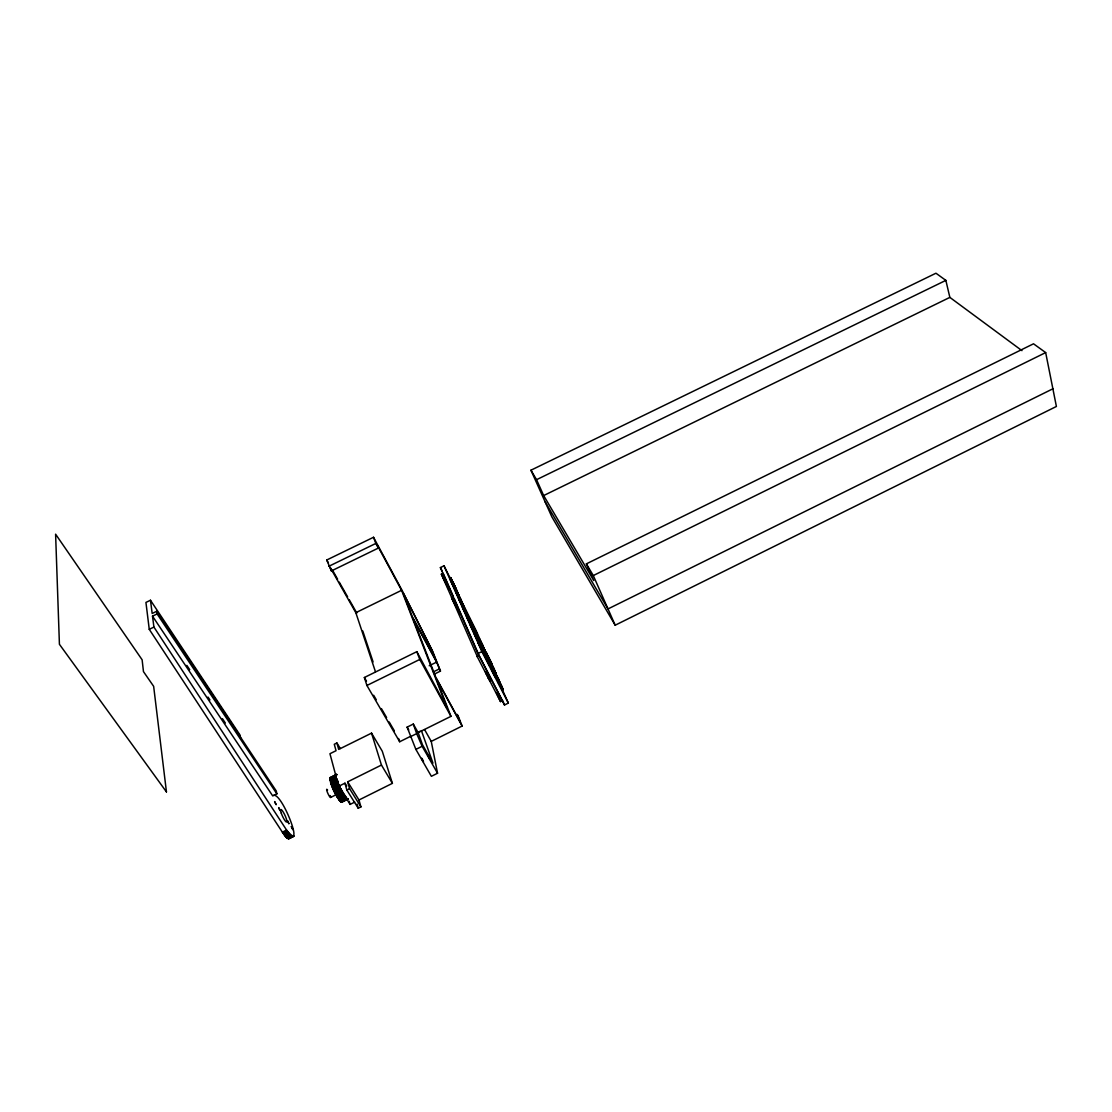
<?xml version="1.0" encoding="UTF-8"?>
<svg xmlns="http://www.w3.org/2000/svg" width="1112" height="1112" viewBox="0 0 1112 1112"><rect width="100%" height="100%" fill="white"/><g stroke="black" fill="none" stroke-linecap="round" stroke-linejoin="round"><path stroke-width="1.5" d="M342.01 801.238C337.978 802.558 327.776 780.235 330.959 777.83M289.857 837.809C287.202 840.741 284.019 833.903 282.392 832.179L149.258 629.322L145.936 602.426L150.468 600.244L152.177 613.476L156.764 611.252L157.126 613.935L152.511 616.159L153.915 627.071L286.604 830.08C305.661 854.377 282.476 793.078 273.649 795.344M332.238 786.726C342.232 787.338 337.575 772.548 330.431 781.736M332.405 787.157L338.479 783.626M332.585 787.588L338.826 784.474M332.766 788.019L339.021 784.905M332.961 788.45L339.202 785.35M333.155 788.881C341.301 783.988 342.246 786.309 333.544 789.756M347.514 799.167L338.687 786.295L344.956 783.182L346.708 785.976M344.956 783.182L346.847 790.062L358.231 808.243L360.927 806.895L349.585 788.7L347.681 781.833L381.444 765.056L371.533 733.142L338.687 749.405L336.908 742.983L334.281 744.275L336.046 750.711L329.944 753.727L336.241 777.121L330.014 780.207M333.35 789.325L339.591 786.226M421.378 730.584L432.971 763.138L422.435 744.692L418.168 732.613L413.303 724.065L407.117 727.137L415.874 749.405L431.373 776.315L437.544 773.243L431.247 741.398L462.119 726.053L458.394 716.601L457.199 714.418L460.173 721.966L435.723 677.055L412.983 618.355L436.613 662.113L440.463 671.092L434.5 674.039M487.167 655.482L475.88 630.101L444.008 565.813L440.394 567.579L477.924 653.55L504.5 704.994L508.337 703.076L493.38 669.549M333.753 790.201L339.994 787.101M415.874 749.405L422.143 746.291L437.544 773.243M333.947 790.632L340.202 787.532M334.156 791.077C341.217 783.849 345.693 792.8 335.643 794.065M334.364 791.508L340.62 788.408M334.573 791.939L340.828 788.839M334.795 792.383L341.036 789.27M335.004 792.8L341.245 789.701M335.212 793.231L341.467 790.118M335.435 793.648L341.676 790.549M335.866 794.468C342.524 787.143 347.986 796.373 337.575 797.512M336.338 794.607L330.556 797.485A4.462 0.695 64.8 0 1 328.04 793.773A4.462 0.695 64.8 0 1 326.706 789.451M336.088 794.885L342.329 791.772M336.297 795.275L342.538 792.175M346.847 790.062L349.585 788.7M336.519 795.664L342.76 792.564M336.727 796.053L342.969 792.953M336.936 796.428L343.191 793.329M337.158 796.804L343.399 793.69M337.367 797.165L343.608 794.051M337.784 797.846L344.025 794.746M337.978 798.18L344.22 795.08M338.187 798.499L344.428 795.4M338.382 798.819L344.623 795.706M338.576 799.111L344.817 796.011M338.771 799.403L344.998 796.303L350.099 804.407L354.742 802.099M338.965 799.681L345.193 796.581M339.146 799.945L345.373 796.845M339.327 800.195L345.554 797.096M339.507 800.432L345.735 797.332M339.674 800.654L345.901 797.554M339.841 800.862L346.068 797.763M340.008 801.071L346.221 797.971M340.161 801.252L346.374 798.152M340.314 801.418L346.527 798.319M340.453 801.571L346.819 798.624M340.731 801.849L346.944 798.75M340.856 801.961L347.194 798.958M341.106 802.141L348.195 798.638M341.315 802.252L348.167 798.763M341.579 802.322L348.042 799.125M282.392 832.179L286.604 830.08M282.754 832.707L286.952 830.608M283.101 833.222L287.299 831.123M283.449 833.708L287.647 831.623M283.782 834.181L287.98 832.096M284.116 834.625L288.314 832.54M284.45 835.056L288.647 832.971M284.769 835.473L288.967 833.388M285.089 835.863L289.287 833.764M285.395 836.224L289.593 834.139M285.701 836.558L289.885 834.473M360.927 806.895L358.981 799.987L392.397 783.348L382.278 751.226L371.533 733.142M285.993 836.877L290.176 834.792M286.284 837.169L290.468 835.098M286.562 837.447L290.746 835.362M286.826 837.697L291.01 835.612M287.091 837.92L291.261 835.835M287.341 838.114L291.511 836.029M287.577 838.281L291.747 836.196M287.813 838.434L291.983 836.349M288.036 838.545L292.206 836.474M288.244 838.643L293.929 835.946M288.62 838.754L293.86 836.127M288.967 838.768L293.665 836.419M490.559 663.141C489.016 660.973 488.098 654.273 486.25 658.777L489.516 665.129L491.782 663.989L490.114 660.75L489.072 661.279L489.475 662.154M493.019 670.856L490.17 665.032L492.032 664.545L490.378 666.046L490.058 665.323L492.199 664.976M490.392 665.476L492.032 664.545M492.13 664.767L490.823 665.532L490.142 663.892M491.851 667.436L491.671 664.503L495.507 672.371L493.742 673.246L494.159 674.303L491.212 668.145L492.936 667.228L492.241 665.685L493.631 668.354M490.781 666.283C493.186 665.713 487.237 657.998 490.448 663.447M490.17 665.032L488.432 661.626L490.92 666.491L492.282 665.893L493.172 667.714L491.379 668.604M490.962 666.644L492.38 666.797L487.876 657.804M1052.883 388.797L608.014 608.931L544.963 501.512M492.56 666.157L491.115 666.964C493.172 669.438 486.347 661.96 490.628 661.862L488.627 662.126M492.533 666.422L490.92 666.491M491.24 667.256L492.713 666.755M491.421 667.659L492.894 666.797M491.587 665.407L492.838 668.159L491.546 668.687L491.226 667.964L492.922 666.95M491.282 668.326L493.311 667.422L493.617 668.117M491.532 668.951L492.171 667.673M491.726 669.382C492.588 667.589 491.601 671.676 493.519 672.996C495.479 671.259 495.465 675.29 496.466 676.471M494.062 671.37C495.952 673.455 492.352 671.453 493.839 668.715M491.921 669.827L493.658 668.896L494.715 671.05M492.13 670.161C498.023 670.675 491.282 667.575 490.628 662.182L491.031 662.96L490.684 662.238M492.143 670.3L494.131 669.327M494.173 669.493L492.977 670.091L493.506 671.175M492.38 670.814L494.145 669.938L498.426 678.904L497.3 679.515L495.716 676.068M494.173 670.049L492.811 670.786L493.964 673.316L492.797 671.009M494.798 670.745C493.353 673.233 492.157 671.273 494.256 670.244M492.644 671.37L494.381 670.397M493.102 671.467L494.437 670.703L493.658 668.896M492.908 671.912L494.923 671.036M493.533 672.996L493.144 672.037L495.007 671.231M493.158 672.426L495.076 671.426M493.589 672.426L495.215 671.704M493.422 672.829L495.035 671.884M493.631 673.372L495.327 672.649L496.091 674.261L495.146 674.734L494.089 672.343M493.825 673.733L495.452 672.802L494.437 670.703M493.742 673.246L494.993 673.177L497.078 677.722L496.119 678.195L491.226 667.964M493.964 674.011L495.632 673.302M494.062 674.178L495.952 673.372L496.272 674.08L494.576 674.817L493.978 673.636M494.77 674.108L495.73 673.636L495.327 672.649M494.576 674.817L495.785 674.817M496.119 678.195L494.868 675.457L495.827 674.984M495.09 675.818L496.049 675.345M495.16 676.096L496.119 675.623M498.259 679.043L496.661 675.609L495.327 676.332L497.022 675.776L495.799 677.403M495.452 676.777L496.411 676.304M495.507 677.013L496.842 676.291L495.174 672.663L495.591 673.483M496.147 676.902L497.092 676.43M495.952 677.764L496.911 677.291M496.883 678.695L497.828 678.223L496.661 675.609M498.76 679.668L497.815 680.141L494.214 673.121L500.734 686.716L501.693 686.243L496.758 676.221M498.273 682.254L502.235 690.065L503.18 689.593L499.232 681.781L498.607 683.018L498.273 682.254L499.594 681.656L498.343 678.848M530.938 470.209L551.83 516.816L615.186 625.208L1056.4 406.464L1045.669 352.587L1033.521 343.803L586.371 563.867L593.766 580.575L543.657 495.563L536.554 479.689L530.938 470.209L935.957 273.218L945.853 280.377L949.856 297.39L1021.956 350.641M156.764 611.252L276.262 790.966L276.874 793.857L272.718 795.914L152.511 616.159M500.261 683.227L499.302 683.685L499.719 684.617L500.664 684.144L498.106 678.181L497.161 678.654L499.413 683.713L500.358 683.241M500.317 685.882L501.359 685.478M501.456 688.467L502.415 687.994M416.889 732.808L419.877 731.321M440.463 671.092L432.693 651.382L402.322 590.847L373.521 537.277L326.747 560.003L331.39 570.929L378.358 548.077L377.177 544.991L401.571 590.319L447.26 708.455L416.833 651.674L364.361 677.5L366.918 685.478L399.681 741.746L410.453 736.394M418.168 732.613L450.944 716.35L436.446 678.918L462.119 726.053M410.425 736.714L416.666 733.628L413.303 724.065M329.805 777.733L336.575 774.397M329.764 777.969L336.769 774.494M329.736 778.247L337.005 774.661L329.736 778.414M329.764 778.789L335.963 775.509L336.394 774.341M329.791 778.984L335.963 775.509M329.819 779.206L336.005 775.912M329.861 779.442L336.032 776.12M329.903 779.679L336.074 776.357M329.958 779.943L336.116 776.593M330.528 782.07L336.755 778.97M330.639 782.417L336.866 779.317M330.75 782.765L336.992 779.679M330.876 783.14L337.103 780.04M331.001 783.501L337.242 780.402M331.14 783.89L337.381 780.791M331.279 784.28L337.52 781.18M331.418 784.669L337.659 781.569M331.571 785.072L337.812 781.972M479.161 655.635L477.201 656.608L500.497 701.602L502.415 700.643L479.161 655.635L454.169 598.464L452.32 599.368L477.465 656.942M331.737 785.475L337.978 782.375M331.89 785.892L338.131 782.792M332.057 786.309L338.298 783.209M474.602 629.114L473.948 627.849L472.239 628.669L470.751 625.486L472.975 629.851L474.602 629.114L476.061 632.158L477.771 636.092L475.727 637.065L476.562 638.83C479.814 638.927 478.077 634.869 475.922 637.204L478.368 642.11M474.768 632.909L473.67 630.504L474.685 630.045L475.992 632.714M473.837 631.769C475.074 626.39 479.48 640.971 478.535 637.885M475.088 634.452L476.617 633.659L474.602 634.118L473.364 631.407L475.227 630.351M473.364 631.407L475.019 630.685M473.462 631.505L475.13 631.032L475.7 632.116M473.587 631.95L475.491 631.004M473.601 631.769L475.63 631.338M473.795 632.394L475.394 631.519M473.726 632.589L475.727 631.574M366.918 685.478L419.766 659.444L416.833 651.674M473.99 632.742L475.894 631.783M474.032 632.909L476.061 632.158M478.118 641.624L475.324 635.869L477.02 634.855L475.769 632.478L474.032 633.298L478.563 642.277M474.296 633.492L476.186 632.45M475.06 633.451L476.325 632.811L474.643 633.437L474.212 632.492M586.371 563.867L593.294 575.557L1045.669 352.587M475.283 633.923L476.381 633.34M474.921 634.785L476.506 633.826M475.297 633.256L475.658 634.535L476.728 634.021M475.394 635.147C477.924 630.059 485.708 660.862 480.843 644.835M477.02 634.688L475.324 635.869M475.519 636.314L476.756 635.605L471.418 624.722L472.808 627.418M477.507 635.564L475.644 636.425L476.033 637.329M475.7 636.717L476.978 636.078L476.047 634.188M475.255 635.438L475.922 636.773L476.756 635.703M475.922 636.773L476.228 637.371C478.007 637.009 477.882 638.608 476.978 636.078M476.172 637.746L478.049 636.773M476.075 637.871L477.882 637.106L478.827 639.108L477.882 639.581L476.826 637.315M476.353 638.024L478.271 637.162M476.45 638.316L478.285 637.315M476.548 638.427L478.758 637.537L483.178 646.419M478.688 638.093L476.7 638.983L477.02 639.692L478.744 638.872L477.882 637.106M478.271 640.331L477.465 638.774L478.48 638.385M476.978 639.303L479.077 638.26L478.758 637.537M477.437 640.303L478.744 638.872M476.297 635.494L479.717 642.291L478.605 639.859L477.924 640.901L477.618 640.178M477.257 639.553L477.715 640.526L478.966 639.344M478.174 641.568L478.897 640.401L474.685 632.116L475.936 635.021M478.688 643.348L479.008 644.029L480.676 643.25L479.925 641.582L480.398 642.472L478.73 643.236L481.218 648.379L477.771 641.415L479.439 640.582L482.844 647.518L479.439 640.582M477.868 641.624L479.55 640.762M429.19 665.768L436.613 662.113M479.341 641.638L478.021 641.763L479.55 640.887M478.007 641.958L479.703 641.026M478.216 642.416L480.412 641.263L482.733 645.599L480.37 646.837M478.313 642.527L479.995 641.763L478.41 642.764M480.412 642.75L478.688 643.792L478.355 643.028L480.759 642.041L483.525 647.212L481.19 648.365M478.73 643.528L480.453 642.486M479.258 642.458L478.48 641.054L479.758 643.848L480.704 643.375M482.274 646.975L482.844 648.06L481.857 648.713L483.984 653.23L485.874 652.48L481.913 644.473L479.689 645.502L479.369 644.835L481.524 643.612L482.83 646.225M479.369 644.835L481.023 644.029L488.126 659.166M479.703 645.085L481.732 643.987M475.727 637.065L479.814 645.141L481.913 644.473M479.967 645.627L482.038 644.585M483.609 651.966C479.828 647.768 482.552 642.68 479.842 646.392L483.928 654.454L485.527 653.62L487.417 657.623M480.023 646.169L481.857 645.28M480.162 646.656L482.08 645.752M480.175 647.156L482.691 645.961M480.662 647.253L482.719 646.253M480.884 647.518L482.9 646.614M480.926 647.893L482.552 647.045M481.065 647.962L483.067 647.031L484.29 649.366L483.275 647.087L481.093 648.199M433.332 671.898L439.309 668.951M482.122 647.49L483.359 647.615M482.288 648.782L481.315 649.269L479.842 646.392M482.775 648.491L483.72 648.032L482.469 645.419M485.874 652.48L483.845 648.143L482.108 648.963L481.496 647.726M482.163 649.38L483.887 648.393M482.288 649.658L484.123 648.782L482.969 649.172L484.081 651.132M484.248 648.977L481.76 650.131L480.606 647.518L482.928 646.308L483.845 648.143M484.373 649.297L482.108 650.325L482.441 651.076L484.54 650.27L489.572 660.5L484.54 650.27M482.566 650.325L483.887 649.839L484.512 651.104M484.679 651.423L485.388 653.008L484.081 653.717L482.789 651.104L483.887 649.839M482.733 650.701L484.61 649.797M477.924 653.55L481.871 651.604L444.008 565.813M484.832 650.242L482.955 651.173L485.652 656.497L481.857 648.713M485.013 650.576L482.928 651.02L486.847 659.11L488.849 658.068L489.224 658.79L491.365 663.058L489.502 663.92M483.206 651.715L485.027 650.659M483.15 651.91L484.86 650.993M483.275 652.049L485.193 651.048M483.484 652.271L485.346 651.284M483.567 652.383L485.402 651.549M484.04 652.563C485.596 654.579 483.525 654.287 484.985 652.091M483.637 652.855L485.124 652.299M484.179 652.897L485.374 652.466L489.475 660.57L485.374 652.466M485.346 652.8L483.595 653.703L483.928 654.454M484.193 653.342L486.514 652.939L491.476 663.016L489.572 664.142L491.295 662.947M484.345 651.507L482.817 648.24L485.61 653.675L484.387 654.412L485.416 656.622L486.722 656.024L485.152 652.869M484.457 654.565L485.819 653.856M484.596 654.898L486.834 653.661L486.514 652.939M483.984 653.23L484.832 654.871L486 654.287L485.388 653.008M488.738 660.736L489.058 661.459L485.596 654.773L488.071 660.208L487.098 660.695L484.623 655.246L485.763 654.176M484.832 655.26L486.222 654.912M485.263 655.385L484.651 654.148L486.055 657.025L487.014 656.553L485.819 657.387L484.999 655.635L486.222 655.079M485.013 655.816L486.111 655.496L486.778 656.914M485.068 656.108L486.403 655.357L484.415 651.743L484.749 652.424M485.332 656.372L486.278 655.441M485.318 656.539L486.611 655.969M485.555 656.844L487.82 655.899L489.308 658.638L487.598 659.638L487.251 658.888M485.763 656.497C487.848 659.541 485.291 658.373 487.167 657.011M486.291 657.539L488.154 656.65L491.476 663.016M485.916 658.012L487.681 657.206M486.458 658.095L487.695 657.387M488.112 657.553L486.528 658.387L486.847 659.11M486.764 658.596L488.085 657.97M488.488 659.958L489.294 659.027L487.668 659.847L487.153 658.763L488.849 658.068M489.377 659.194L487.695 660L489.002 658.36M486.653 659.833L488.627 659.388M488.293 660.208L489.6 659.625M488.279 660.764L489.767 660.139L490.211 661.098M490.031 660.111L487.779 661.223L488.098 661.932L490.017 660.806M488.627 661.946L489.572 661.473M488.807 662.265L490.448 661.626L493.311 667.422M488.821 662.557C491.393 661.376 493.047 664.74 489.28 663.572L493.339 671.578M489.058 663.044L490.809 662.168M489.155 663.155L490.906 662.46L491.907 664.462M484.623 655.246L489.183 664.364L491.532 663.447M491.504 663.489L489.975 664.337L489.516 663.238M489.989 664.573L491.629 663.767M455.433 588.262L457.588 593.043L456.671 593.502C453.738 589.263 460.118 592.487 457.06 594.253L455.67 591.348L456.587 590.903L457.977 593.794M459.02 595.615C456.893 592.946 455.155 592.404 456.796 590.931M458.088 596.713C456.559 595.351 459.59 591.431 456.267 592.71L457.755 592.793M458.005 596.268L457.352 595.031L458.505 594.406M457.435 595.393L458.686 594.795M458.172 596.699L457.727 595.851L458.825 595.128M457.949 596.435L458.644 595.393L461.466 601.133L459.854 597.644L460.549 601.592L458.408 597.45L458.172 594.42L462.967 604.483C459.395 605.206 462.967 601.884 463.287 605.651L462.231 606.221L461.73 605.373L462.787 604.803L462.119 603.385M457.838 596.171L458.811 595.684M458.116 596.852L459.173 596.31M460.618 599.577L459.325 597.005L458.408 597.547L461.285 603.399L462.203 602.94L460.563 599.882L462.967 604.483M459.659 597.589L459.034 598.729L460.062 598.075M458.7 598.228L460.201 598.228L458.992 598.034M456.267 592.71L459.437 599.076L460.354 598.631M460.285 598.923L459.687 600.021L460.771 599.507M461.16 600.619L460.02 601.356L459.214 599.674L460.563 599.062C459.437 601.286 460.312 600.132 458.936 598.103M459.534 600.41L460.882 599.868M459.687 600.605L460.98 599.966M461.16 600.383L459.951 601.05L462.036 604.942M462.912 606.902L464.135 607.11L461.105 601.092L460.465 602.204L460.173 601.55L461.341 600.786M460.507 601.564L461.438 601.022M461.424 604.233L462.231 603.524M461.341 604.219L462.356 603.774M462.703 603.899L461.786 604.344L458.408 597.547L459.312 596.908L458.672 595.504M461.508 604.58L462.536 604.122M462.717 604.58L461.73 604.956L462.244 606.151M463.843 606.443L462.634 606.916L461.994 605.553L462.94 604.984M462.787 604.803L462.036 606.068L466.095 614.255L463.106 608.486L464.038 608.014L466.651 613.198M463.621 608.5L464.844 608.695L463.912 609.154L460.173 601.55M464.955 609.39L467.04 613.643L466.053 614.338L463.412 609.181L464.038 608.014M464.024 609.849L465.33 610.113L468.221 616.326L467.54 615.047M464.385 610.571L465.664 610.78M464.788 611.433L465.719 610.974M464.983 611.586L465.622 610.46L464.983 611.586L461.73 605.373M464.969 611.822L465.984 611.419M465.177 612.212L466.109 611.753M465.372 612.642L466.303 612.073M465.567 613.046L466.567 612.629M465.747 613.435L466.679 612.976M466.748 613.282C468.18 615.186 464.343 614.046 466.804 613.143M465.942 614.005C467.36 612.267 468.082 616.423 466.498 614.992M467.04 613.643L465.761 614.213L467.068 617.035M466.039 614.853L467.262 614.38M466.178 615.117L467.429 614.533L466.79 613.421M466.234 615.297L467.429 614.533M466.428 615.742L467.374 615.27L466.706 613.755L470.376 620.982C467.193 622.428 475.616 633.062 470.737 624.805M467.235 617.382L468.18 616.91L467.749 616.104C464.663 616.868 469.57 614.575 466.915 616.715L470.362 623.443M466.595 616.104L467.582 615.631L468.013 616.562L467.054 617.077L468.903 620.802M466.79 616.451L467.735 615.978M467.318 617.633L468.263 617.174L470.432 621.399L469.111 621.803M468.416 620.093L467.415 617.952L467.999 616.618M467.485 618.105L468.319 617.382L469.75 620.385M467.624 618.411L468.36 617.299M467.804 618.814L469.264 617.938L474.032 627.613C471.502 627.891 472.447 630.448 474.421 628.766M470.432 621.358L469.403 619.106L469.959 620.218L468.805 620.857C466.567 615.965 472.225 622.956 468.555 617.702M468.958 618.689L468.305 619.968L469.361 619.62L468.43 617.633M471.21 626.89L473.239 626.014L469.57 618.661L467.999 619.287L469.681 622.664M468.152 619.467L469.236 619.05M468.333 619.87L469.486 619.189M469.639 619.579L468.611 620.232L469.806 619.829M469.876 620.107L468.944 620.704L466.553 615.867M469.125 620.982L470.098 620.413M469.139 621.26L470.084 620.802M469.028 621.594L469.959 620.218M469.25 622.122L470.626 621.511L471.71 623.929M469.5 622.386L470.876 621.594L474.032 627.613M469.445 622.567C472.447 622.345 474.671 632.367 471.683 624.346L468.944 618.814L469.25 619.495M469.556 622.692L470.876 622.122L471.224 622.984M469.681 623.081L471.002 622.428M469.778 623.193L471.099 622.511M469.681 622.845L471.21 622.942M469.945 623.637L471.307 622.984M470.251 624.263C472.697 621.538 473.934 629.906 473.948 627.849M470.765 624.388L471.78 623.623M470.571 624.916L472.044 624.04L474.977 629.809L473.462 630.893M472.072 624.305L470.459 625.18L473.865 631.922M471.697 624.388L471.46 626.251M470.807 625.639L472.252 624.708M470.765 625.875L472.544 625.041M470.918 625.917L472.906 625.834M472.517 626.431L471.14 626.153L471.891 627.363L471.46 626.348M471.113 626.334L472.753 625.528M473.74 627.335C472.086 629.712 469.987 625.806 472.892 625.736L473.49 627.001L472.614 625.236M471.446 626.959L473.059 626.125M471.585 627.335L472.836 626.723L471.891 624.791M473.212 626.682L471.516 627.585L473.851 632.116M471.78 627.696L472.822 627.029M471.849 627.891L473.698 626.848M472.28 628.266L473.712 627.529M472.53 627.474C473.809 629.628 472.002 627.988 474.059 628.072M472.544 628.989L474.198 628.224M472.683 629.183L474.24 628.405M375.411 671.62L355.826 612.684L401.571 590.319M451.82 597.95L441.367 574.181L443.174 573.292L453.376 596.616L451.514 597.533L457.894 609.723M450.735 580.186L451.653 579.741L452.209 581.27L451.291 581.729L449.679 578.045L450.596 577.587L455.044 586.58L454.252 587.497M449.957 578.407L450.86 577.962L451.75 579.852L450.68 580.339M449.957 578.671L450.596 577.587M450.332 579.157L451.236 578.713M450.86 580.603L451.833 580.172M450.985 581.048L452.028 580.478L451.305 581.354M451.152 581.27L452.07 580.825M453.765 584.356L452.375 581.34L451.458 581.979L452.848 584.815L454.016 584.273L453.126 582.41L452.014 582.98L452.834 584.773M453.293 583.452L452.417 581.506L451.764 582.66L452.375 581.367M451.611 582.049L452.681 581.91M452.667 582.062L451.75 582.507L450.374 579.672L451.375 579.116L450.86 577.962M452.876 582.382L452.084 583.244L453.14 582.452M453.918 584.05L452.82 584.592L452.348 583.55C453.432 581.923 455.211 585.398 452.82 585.204M453.543 583.202L452.278 583.939L456.768 593.016L456.49 592.376M452.431 583.911L453.293 582.757M452.556 584.3L453.752 583.675M452.556 584.564L453.724 583.814L455.253 587.205M453.07 585.468L453.988 585.009L453.46 583.842M453.265 583.105L453.835 586.761M453.14 585.927L453.738 584.759L457.685 592.571L456.671 593.155M453.293 586.135L454.363 585.76L453.849 584.592M453.557 586.191L454.196 585.176M453.529 586.524L454.766 585.954L453.918 587.275M453.613 586.858L454.808 586.191L454.377 585.287M453.779 587.067L454.752 586.024M456.184 589.29L455.017 586.858L454.335 587.65M454.961 586.455L454.057 587.706L452.931 585.037M455.67 591.348L456.115 592.182L454.613 588.971C457.727 588.401 453.46 586.608 454.864 588.735C454.877 591.25 457.518 590.903 455.962 588.887M454.558 588.178L455.461 587.734M454.697 588.443L455.656 587.956M455.739 588.151L454.613 588.971M455.795 590.819L454.989 589.11L455.906 588.651M454.836 589.499L456.073 589.026M454.989 589.833C457.866 587.803 455.85 592.946 455.017 589.707M455.114 589.999L456.142 589.332L453.474 584.12M455.155 590.194L456.365 589.582M455.433 590.18L456.351 589.735M455.336 590.569L456.545 589.958M455.767 591.584L456.935 591.167M455.906 591.876L456.935 591.32M456.156 592.321L457.449 592.529M456.212 592.432L457.685 592.571M456.42 592.918L457.546 592.39M456.81 593.738L457.949 593.196M536.554 479.689L945.853 280.377M543.657 495.563L949.856 297.39M149.258 629.322L153.915 627.071M328.777 566.328L375.842 543.434L373.521 537.277M493.005 669.91L494.993 673.177M473.128 628.53L475.074 632.547M489.113 660.57L488.071 658.832M488.71 657.845L490.281 661.028M470.445 622.094L472.169 625.764M186.83 665.365L189.721 669.688M208.013 697.085L209.946 699.962M222.456 718.699L225.347 723.036M157.126 613.935L276.874 793.857M150.468 600.244L239.97 734.949L240.581 738.062M491.268 665.435L490.809 664.601M347.681 781.833L358.981 799.987M489.016 662.822L489.697 664.1M336.908 742.983L340.3 748.501M471.321 626.654L472.308 628.502M472.086 625.681L475.588 632.964M422.101 758.648C420.378 756.313 424.297 764.347 423.311 761.164M494.256 672.816L494.84 673.914L493.867 672.079M493.45 670.87L496.397 676.944L496.091 676.235M481.524 643.612L483.067 647.031M381.444 765.056L392.397 783.348M455.225 589.666L454.738 588.735M489.294 659.027L489.767 660.139M474.685 630.045L476.005 632.978M364.361 677.5L366.487 681.156M373.66 695.264L376.245 699.712M381.416 708.608L386.601 717.518M389.186 721.966L394.371 730.862M451.972 582.855L452.348 583.55M407.117 727.137L408.743 729.972M486.736 657.678L487.153 658.763M326.747 560.003L328.415 562.95M332.599 570.331L337.603 579.171M339.271 582.118L347.625 596.852M349.293 599.799L356.799 613.073M355.826 612.684L330.361 567.759L331.39 570.929M471.905 625.333C471.502 626.348 477.215 632.547 473.156 630.226L474.073 632.144M424.562 729.569L431.247 741.398M475.338 633.631L475.797 634.479M419.766 659.444L450.944 716.35M484.832 654.871L484.415 653.814M481.204 645.349L481.83 646.906M487.167 658.012L484.415 652.939M491.087 665.601L490.739 664.962L491.115 665.88M375.842 543.434L378.358 548.077M459.631 600.341L461.285 603.399M470.737 623.526L472.308 626.473L468.319 618.397L468.638 619.12M479.48 641.721L482.288 646.906M476.228 637.371L476.784 638.316L475.283 635.077L476.937 634.146L477.326 635.021M487.529 676.054L487.82 676.874M480.787 644.446L481.538 645.891M482.566 649.881L483.206 651.076L482.747 650.006M472.808 627.793L473.267 628.697M474.991 632.436L477.187 636.898M479.494 642.277L478.744 640.86L479.981 643.556M475.644 636.12L476.242 637.218L475.575 635.619M480.773 645.822L480.801 646.141M487.807 659.819L487.765 659.652M485.332 671.578L490.003 681.142M497.314 694.333L496.55 692.859L500.497 701.602M452.82 584.259L449.679 578.045M466.331 612.503L466.998 613.88M483.289 647.379L483.706 648.115M493.742 670.536L494.34 671.662L489.683 662.655L490.003 663.35M452.32 599.368L457.769 609.946M458.241 611.044L459.812 614.074M452.125 582.827L452.653 583.828L452.236 582.896M490.934 662.724L489.419 659.499M466.373 615.409L469.431 621.441M496.272 674.08L491.448 664.35M477.382 638.427L483.414 650.603L483.081 649.853M480.592 645.669L493.825 671.37M496.466 676.541L497.078 677.722M440.394 567.579L442.298 571.29M487.39 659.291L491.434 667.269L491.115 666.561M478.355 643.028L482.441 651.076M481.871 651.604L508.337 703.076M422.338 759.093L423.102 760.677M451.903 580.603L452.681 582.202M457.074 591.834L456.837 591.334M460.201 598.228L457.185 592.251L457.477 592.891M461.397 601.745L464.844 608.695M465.914 611.127L462.675 604.914L462.981 605.609M470.988 622.984L469.945 621.052L471.196 623.804M472.642 626.737L473.948 629.364M474.602 632.283L474.254 631.602L474.574 632.394M476.214 635.188L479.133 641.11L476.603 635.939L477.145 637.19M481.955 647.073L482.344 647.837M481.982 646.781L482.455 647.698M482.775 649.908L483.386 651.132M456.448 592.46L457.421 594.475M479.077 638.26L482.733 645.599M471.974 626.292L471.557 625.472L472.113 626.584M478.883 640.192L482.135 646.586M491.351 665.004L489.975 662.363L490.253 663.03M455.017 586.858L454.474 585.746M482.552 647.545L484.151 650.603L483.261 648.63M484.54 652.73L485.805 655.246M493.714 673.914C491.671 669.966 495.799 678.459 493.909 674.317M488.015 677.277L488.71 678.584L487.904 676.791M459.965 598.27L459.325 597.088M464.733 611.239L465.872 613.615M482.858 648.171L484.721 651.757L483.915 649.922M480.662 645.016L480.328 644.348L480.926 645.141M441.367 574.181L449.053 589.694M442.812 577.253L448.887 589.499M490.267 663.433L494.298 671.106L493.978 670.383M474.741 632.478L473.67 630.504M488.418 660.959L489.03 662.224M479.758 643.848L480.481 645.599M473.781 629.74L474.852 632.228M483.317 649.436L483.72 650.27M489.683 661.14L490.92 663.878M475.672 632.019L476.228 633.131M462.884 605.081L462.648 604.567M493.77 670.314L494.729 672.343M490.531 663.669L489.878 662.627L490.086 663.433M492.227 668.187L491.587 666.797M486.027 655.399L486.389 656.149L485.305 653.842M463.106 605.484L463.579 606.457M489.002 660.139C487.223 655.858 489.627 661.348 489.058 662.363M489.767 662.224L491.282 665.435M475.533 633.52L474.324 630.935M492.421 670.022L492.908 671.036M491.74 665.81L492.463 667.436M482.024 646.447L482.455 647.253M472.266 627.14L470.904 624.221M470.432 621.149L470.876 622.122M472.961 627.696L472.266 626.181M481.996 646.878L482.344 647.629M456.49 590.542L455.948 589.249M454.28 587.386L454.989 589.11M490.42 661.696L490.086 660.973M453.043 585.107L453.001 584.912M475.769 632.478L475.13 631.032M488.835 660.611L489.252 661.529M472.03 626.64L471.571 625.639M480.662 645.28L482.733 649.644M477.326 637.621L477.924 638.927M481.135 646.211L480.926 645.85M452.626 583.647L453.015 584.495M477.104 637.232L477.979 639.219M493.339 670.244L492.491 668.479M488.668 660.083L489.03 661.181M477.465 638.622L477.785 639.344L478.41 638.316L481.468 644.362L481.162 643.667M479.508 642.569C480.426 644.432 484.123 651.785 479.425 642.472L479.661 643.306M457.588 594.85L457.908 595.573M469.792 622.261L470.237 623.318M503.18 689.593L500.942 684.561L499.997 685.034L502.235 690.065M487.82 655.899L488.154 656.65M490.698 663.419L492.811 668.173M493.756 670.188L494.075 670.897M488.335 658.818L488.654 659.527M490.128 662.822L490.559 663.822M491.017 664.851L491.337 665.574M492.185 667.492L492.505 668.215M495.021 673.83L495.34 674.539M480.412 641.263L480.759 642.041M485.499 653.314L485.902 654.12M487.487 657.915L487.807 658.638L483.748 650.631L484.596 652.383M484.721 652.522L485.04 653.244M492.797 670.661L493.116 671.37M469.264 617.938L469.57 618.661M470.876 621.594L471.21 622.359M477.826 637.996L478.146 638.719M480.773 644.668L480.467 643.959L479.814 645.141M489.183 664.364L489.516 665.129M454.447 586.08L454.544 586.413M593.294 575.557L615.186 625.208M476.687 636.592L477.534 638.344M459.214 599.674L460.02 601.356M463.106 608.486L463.412 609.181M502.402 700.212L504.5 704.994M476.992 636.231L474.949 632.269M485.847 672.76L486.875 675.109M416.666 733.628L422.143 746.291M486 654.718L483.637 649.922M481.746 645.683L481.371 644.946M362.776 630.99L373.09 661.932M398.596 738.493L399.681 741.746M357.077 804.087L358.231 808.243M349.237 801.293L350.099 804.407M336.658 778.636L338.687 786.295M326.817 789.395A4.462 0.695 64.8 0 1 327.567 790.104M330.292 795.608A4.462 0.695 64.8 0 1 330.611 797.443M292.817 829.51L291.358 826.605L292.817 829.51M288.884 823.644L287.41 820.726L288.884 823.644M280.127 810.578L278.653 807.646L280.127 810.578M276.11 804.574L274.622 801.627L276.11 804.574M429.802 758.996L427.814 754.881L429.802 758.996M166.452 791.911L59.422 644.293L55.6 534.177L142.127 659.805L143.462 671.606L153.651 686.34L166.452 791.911M435.946 660.417L412.343 616.687L403.003 592.571L431.97 650.325L435.946 660.417M491.977 667.408L491.587 666.644L491.977 667.408M460.618 600.146L460.146 599.215L460.952 600.897L460.618 600.146M281.266 813.122A6.88 1.293 65 0 0 286.646 822.018A6.88 1.293 65 0 0 283.31 812.191A6.88 1.293 65 0 0 281.266 813.122"/></g></svg>
